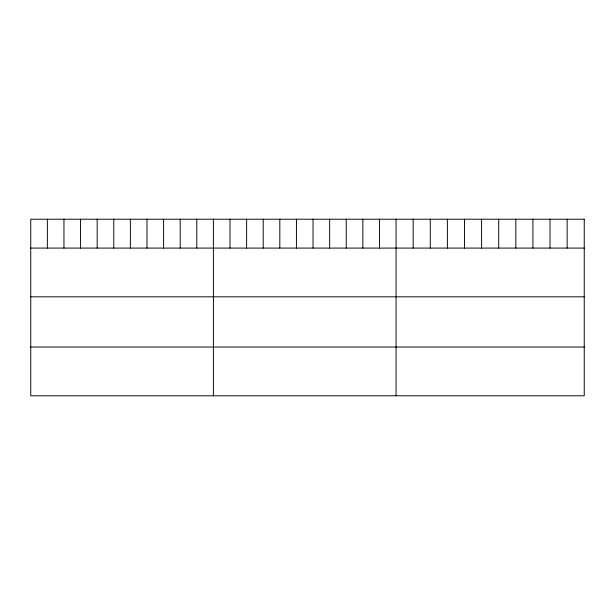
<?xml version="1.0" encoding="UTF-8"?>
<svg xmlns="http://www.w3.org/2000/svg" width="615" height="615" viewBox="0 0 615 615"><rect width="100%" height="100%" fill="white"/><g stroke="black" fill="none" stroke-linecap="round" stroke-linejoin="round"><path stroke-width="0.92" d="M30.75 248.083L584.25 248.083M30.75 296.822L584.25 296.822M30.75 347.037L584.25 347.037M567.145 219.217L567.145 248.083M550.033 219.217L550.033 248.083M532.928 219.217L532.928 248.083M515.816 219.217L515.816 248.083M498.711 219.217L498.711 248.083M481.599 219.217L481.599 248.083M464.494 219.217L464.494 248.083M447.382 219.217L447.382 248.083M430.277 219.217L430.277 248.083M413.165 219.217L413.165 248.083M396.06 219.217L396.06 395.783M379.455 219.217L379.455 248.083M362.85 219.217L362.85 248.083M346.245 219.217L346.245 248.083M329.64 219.217L329.64 248.083M313.035 219.217L313.035 248.083M296.43 219.217L296.43 248.083M279.825 219.217L279.825 248.083M263.22 219.217L263.22 248.083M246.615 219.217L246.615 248.083M230.01 219.217L230.01 248.083M213.405 219.217L213.405 395.783M196.8 219.217L196.8 248.083M180.195 219.217L180.195 248.083M163.59 219.217L163.59 248.083M146.985 219.217L146.985 248.083M130.38 219.217L130.38 248.083M113.775 219.217L113.775 248.083M97.17 219.217L97.17 248.083M80.565 219.217L80.565 248.083M63.96 219.217L63.96 248.083M47.355 219.217L47.355 248.083M584.25 219.217L30.75 219.217L30.75 395.783L584.25 395.783L584.25 219.217"/></g></svg>
